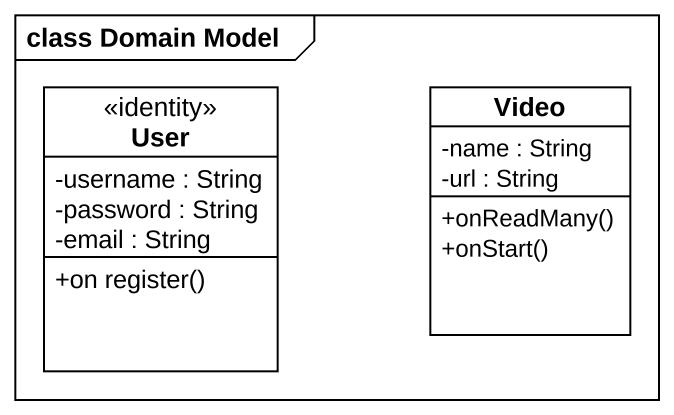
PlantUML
@startuml
mainframe class Domain Model
hide circle
hide empty members
skinparam classAttributeIconSize 0
class User <<identity>> {
  -username : String
  -password : String
  -email : String
  +on register()
}
class Video {
  -name : String
  -url : String
  +onReadMany()
  +onStart()
}
@enduml
